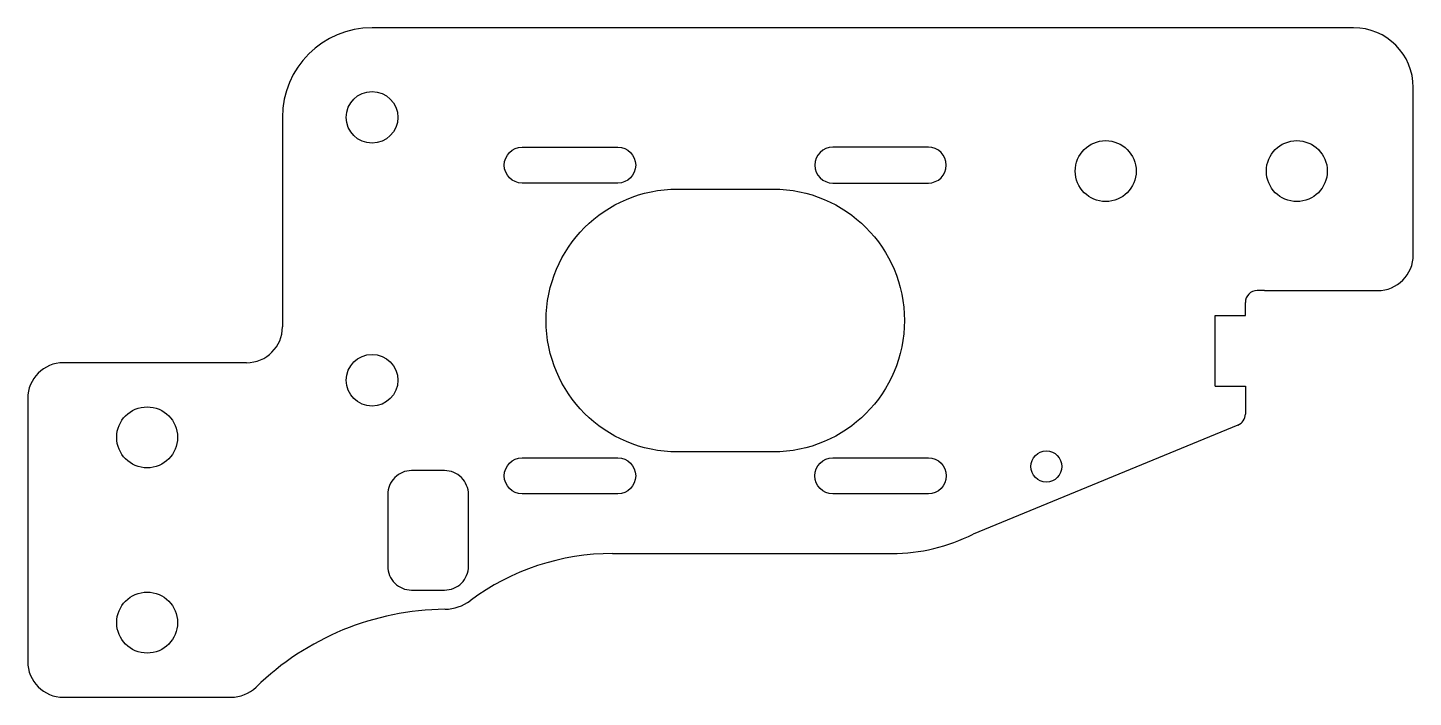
# Model space of a CAD drawing. Header units: millimetres. Extents: x -78 to 38, y 314 to 370.
import ezdxf

# ---------------------------------------------------------------- set-up
doc = ezdxf.new("R2010")
doc.units = ezdxf.units.MM
doc.layers.get('0').update_dxf_attribs({"linetype": 'CONTINUOUS'})

msp = doc.modelspace()

# ---------------------------------------------------------------- linework, layer by layer
for p, q in [((33, 370.03), (-49.17, 370.03)), ((38, 351.03), (38, 365.03)), ((-56.67, 362.53), (-56.67, 345)), ((25.55, 348.03), (24.94, 348.03)), ((25.55, 348.03), (35, 348.03)), ((23.94, 345.96), (23.94, 347.03)), ((21.4, 345.96), (23.94, 345.96)), ((21.4, 340.03), (21.4, 345.96)), ((-59.67, 342), (-75, 342)), ((21.4, 340.03), (23.94, 340.03)), ((23.94, 340.03), (23.94, 337.7)), ((-78, 339), (-78, 323.4)), ((23.32, 336.77), (1.14, 327.65)), ((-29.03, 326.03), (-5.64, 326.03)), ((-78, 323.4), (-78, 317)), ((-75, 314), (-60.98, 314))]:
    msp.add_line(p, q)
for points in [[(-36.6, 360.03), (-28.6, 360.03, -1), (-28.6, 357.03), (-36.6, 357.03, -1)], [(-10.6, 357.03), (-2.6, 357.03, 1), (-2.6, 360.03), (-10.6, 360.03, 1)], [(-23.6, 356.53), (-15.6, 356.53, -1), (-15.6, 334.53), (-23.6, 334.53, -1)], [(-43.1, 322.97, 0.414214), (-41.1, 324.97), (-41.1, 330.97, 0.414214), (-43.1, 332.97), (-45.86, 332.97, 0.414214), (-47.86, 330.97), (-47.86, 324.97, 0.414214), (-45.86, 322.97)], [(-36.6, 334.03), (-28.6, 334.03, -1), (-28.6, 331.03), (-36.6, 331.03, -1)], [(-10.6, 334.03), (-2.6, 334.03, -1), (-2.6, 331.03), (-10.6, 331.03, -1)]]:
    msp.add_lwpolyline(points, format="xyb", close=True)
for centre, radius in [((-49.17, 362.53), 2.16), ((12.25, 358.03), 2.55), ((28.25, 358.03), 2.55), ((-49.17, 340.53), 2.16), ((-68, 335.75), 2.55), ((7.28, 333.31), 1.3), ((-68, 320.25), 2.55)]:
    msp.add_circle(centre, radius)
for centre, radius, start, end in [((-49.17, 362.53), 7.5, 90, 180), ((33, 365.03), 5, 0, 90), ((35, 351.03), 3, -90, 0), ((24.94, 347.03), 1, 90, 180), ((-59.67, 345), 3, -90, 0), ((-75, 339), 3, 90, 180), ((22.94, 337.7), 1, 292.4634, 360), ((-5.64, 341.03), 15, 270, 296.9065), ((-29.03, 306.03), 20, 90, 126.6135), ((-42.84, 298.37), 23, 90.5716, 134.243), ((-43.1, 324.97), 3.6, 270.5716, 306.6135), ((-75, 317), 3, 180, 270), ((-60.98, 317), 3, 270, 314.243)]:
    msp.add_arc(centre, radius, start, end)

doc.saveas('drawing.dxf')
